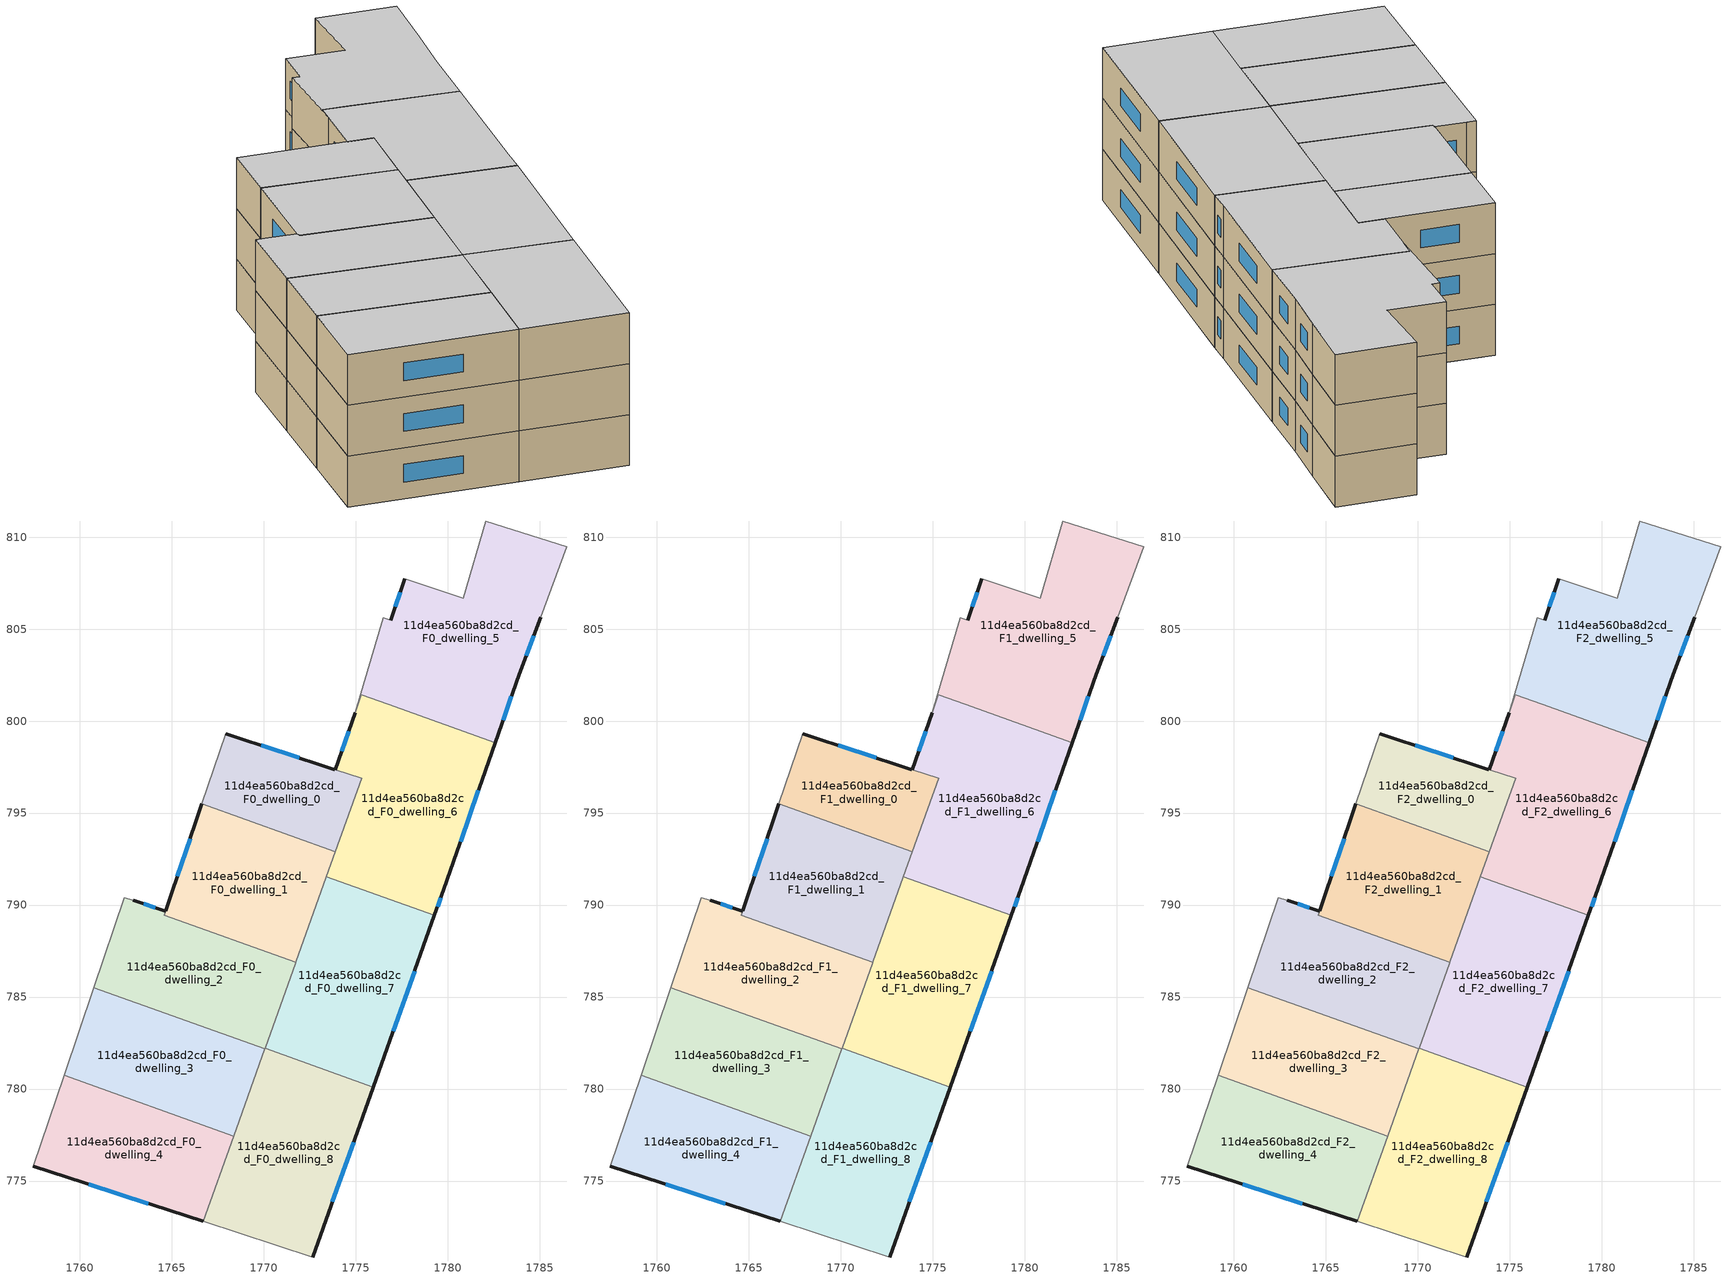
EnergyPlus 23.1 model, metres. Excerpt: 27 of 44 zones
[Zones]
11d4ea560ba8d2cd_F0_dwelling_0
 floor ground (EU_floor_Construction): 1775.32,796.88 1773.9,792.9 1766.64,795.5 1767.94,799.32 z0
 wall outside (EU_wall_Construction): 1773.88,797.36 1767.94,799.32 z0:3
 wall adiabatic (EU_wall_Construction): 1767.94,799.32 1766.64,795.5 z0:3
 wall to 11d4ea560ba8d2cd_F0_dwelling_1 (EU_wall_Construction): 1766.64,795.5 1773.9,792.9 z0:3
 wall to 11d4ea560ba8d2cd_F0_dwelling_6 (EU_wall_Construction): 1773.9,792.9 1775.32,796.88 1773.88,797.36 z0:3
 window (EU_Window_Construction): 1771.94,798 1769.87,798.68 z0.98:2.02
11d4ea560ba8d2cd_F0_dwelling_1
 floor ground (EU_floor_Construction): 1773.9,792.9 1771.75,786.88 1764.59,789.44 1764.67,789.68 1766.64,795.5 z0
 wall outside (EU_wall_Construction): 1766.64,795.5 1764.67,789.68 z0:3
 wall to 11d4ea560ba8d2cd_F0_dwelling_2 (EU_wall_Construction): 1764.67,789.68 1764.59,789.44 1771.75,786.88 z0:3
 wall to 11d4ea560ba8d2cd_F0_dwelling_7 (EU_wall_Construction): 1771.75,786.88 1773.41,791.54 z0:3
 wall to 11d4ea560ba8d2cd_F0_dwelling_6 (EU_wall_Construction): 1773.41,791.54 1773.9,792.9 z0:3
 window (EU_Window_Construction): 1766,793.61 1765.31,791.57 z0.98:2.02
11d4ea560ba8d2cd_F0_dwelling_2
 floor ground (EU_floor_Construction): 1771.75,786.88 1770.07,782.18 1760.77,785.51 1762.42,790.4 1762.92,790.25 1764.68,789.68 1764.59,789.44 z0
 wall outside (EU_wall_Construction): 1764.68,789.68 1762.92,790.25 z0:3
 wall to 11d4ea560ba8d2cd_F0_dwelling_3 (EU_wall_Construction): 1760.77,785.51 1770.07,782.18 z0:3
 wall adiabatic (EU_wall_Construction): 1762.92,790.25 1762.42,790.4 1760.77,785.51 z0:3
 wall to 11d4ea560ba8d2cd_F0_dwelling_8 (EU_wall_Construction): 1770.07,782.18 1770.08,782.21 z0:3
 wall to 11d4ea560ba8d2cd_F0_dwelling_7 (EU_wall_Construction): 1770.08,782.21 1771.75,786.88 z0:3
 window (EU_Window_Construction): 1764.1,789.86 1763.49,790.06 z0.98:2.02
11d4ea560ba8d2cd_F0_dwelling_3
 floor ground (EU_floor_Construction): 1770.07,782.18 1768.38,777.45 1759.15,780.74 1760.77,785.51 z0
 wall to 11d4ea560ba8d2cd_F0_dwelling_4 (EU_wall_Construction): 1759.15,780.74 1768.38,777.45 z0:3
 wall adiabatic (EU_wall_Construction): 1760.77,785.51 1759.15,780.74 z0:3
 wall to 11d4ea560ba8d2cd_F0_dwelling_8 (EU_wall_Construction): 1768.38,777.45 1770.07,782.18 z0:3
11d4ea560ba8d2cd_F0_dwelling_4
 floor ground (EU_floor_Construction): 1768.38,777.45 1766.72,772.8 1757.48,775.8 1759.15,780.74 z0
 wall outside (EU_wall_Construction): 1757.48,775.8 1766.72,772.8 z0:3
 wall adiabatic (EU_wall_Construction): 1759.15,780.74 1757.48,775.8 z0:3
 wall to 11d4ea560ba8d2cd_F0_dwelling_8 (EU_wall_Construction): 1766.72,772.8 1768.38,777.44 z0:3
 window (EU_Window_Construction): 1760.48,774.82 1763.71,773.78 z0.98:2.02
11d4ea560ba8d2cd_F0_dwelling_5
 floor ground (EU_floor_Construction): 1786.47,809.49 1785.06,805.64 1783.89,802.55 1782.59,798.83 1775.31,801.43 1774.97,800.46 1776.49,805.62 1776.92,805.48 1777.66,807.75 1780.86,806.69 1782.07,810.88 z0
 wall outside (EU_wall_Construction): 1777.66,807.75 1776.92,805.48 / 1782.59,798.83 1783.89,802.55 1785.06,805.64 z0:3
 wall adiabatic (EU_wall_Construction): 1776.92,805.48 1776.49,805.62 1774.97,800.47 1775.31,801.43 / 1785.06,805.64 1786.47,809.49 1782.07,810.88 1780.86,806.69 1777.66,807.75 z0:3
 wall to 11d4ea560ba8d2cd_F0_dwelling_6 (EU_wall_Construction): 1775.31,801.43 1776.76,800.91 / 1776.77,800.91 1782.59,798.83 z0:3
 window (EU_Window_Construction): 1777.42,807.01 1777.16,806.22 / 1784.27,803.55 1784.68,804.63 / 1783.01,800.04 1783.47,801.34 z0.98:2.02
11d4ea560ba8d2cd_F0_dwelling_6
 floor ground (EU_floor_Construction): 1782.59,798.83 1779.79,790.86 1779.29,789.44 1773.41,791.54 1775.32,796.88 1773.88,797.36 1774.97,800.47 1775.31,801.43 1776.77,800.91 z0
 wall outside (EU_wall_Construction): 1779.29,789.44 1779.79,790.86 1782.59,798.83 / 1774.97,800.46 1773.88,797.36 z0:3
 wall adiabatic (EU_wall_Construction): 1775.31,801.43 1774.97,800.47 z0:3
 wall to 11d4ea560ba8d2cd_F0_dwelling_7 (EU_wall_Construction): 1773.41,791.54 1779.29,789.44 z0:3
 window (EU_Window_Construction): 1780.7,793.45 1781.68,796.24 / 1779.45,789.9 1779.63,790.4 / 1774.62,799.45 1774.24,798.37 z0.98:2.02
11d4ea560ba8d2cd_F0_dwelling_7
 floor ground (EU_floor_Construction): 1779.29,789.44 1775.96,780.11 1770.08,782.21 1773.41,791.54 z0
 wall outside (EU_wall_Construction): 1775.96,780.11 1779.29,789.44 z0:3
 wall to 11d4ea560ba8d2cd_F0_dwelling_8 (EU_wall_Construction): 1770.08,782.21 1775.96,780.11 z0:3
 window (EU_Window_Construction): 1777.04,783.14 1778.2,786.41 z0.98:2.02
11d4ea560ba8d2cd_F0_dwelling_8
 floor ground (EU_floor_Construction): 1775.96,780.11 1772.67,770.87 1766.72,772.8 1770.08,782.21 z0
 wall outside (EU_wall_Construction): 1772.67,770.87 1775.96,780.11 z0:3
 wall adiabatic (EU_wall_Construction): 1766.72,772.8 1772.67,770.87 z0:3
 window (EU_Window_Construction): 1773.74,773.87 1774.89,777.1 z0.98:2.02
11d4ea560ba8d2cd_F1_dwelling_0
 floor to 11d4ea560ba8d2cd_F0_dwelling_0 (EU_floor_Construction): 1775.32,796.88 1773.9,792.9 1766.64,795.5 1767.94,799.32 z3
 wall outside (EU_wall_Construction): 1773.88,797.36 1767.94,799.32 z3:6
 wall adiabatic (EU_wall_Construction): 1767.94,799.32 1766.64,795.5 z3:6
 wall to 11d4ea560ba8d2cd_F1_dwelling_1 (EU_wall_Construction): 1766.64,795.5 1773.9,792.9 z3:6
 wall to 11d4ea560ba8d2cd_F1_dwelling_6 (EU_wall_Construction): 1773.9,792.9 1775.32,796.88 1773.88,797.36 z3:6
 window (EU_Window_Construction): 1771.94,798 1769.87,798.68 z3.98:5.02
11d4ea560ba8d2cd_F1_dwelling_1
 floor to 11d4ea560ba8d2cd_F0_dwelling_1 (EU_floor_Construction): 1773.9,792.9 1771.75,786.88 1764.59,789.44 1764.67,789.68 1766.64,795.5 z3
 wall outside (EU_wall_Construction): 1766.64,795.5 1764.67,789.68 z3:6
 wall to 11d4ea560ba8d2cd_F1_dwelling_2 (EU_wall_Construction): 1764.67,789.68 1764.59,789.44 1771.75,786.88 z3:6
 wall to 11d4ea560ba8d2cd_F1_dwelling_7 (EU_wall_Construction): 1771.75,786.88 1773.41,791.54 z3:6
 wall to 11d4ea560ba8d2cd_F1_dwelling_6 (EU_wall_Construction): 1773.41,791.54 1773.9,792.9 z3:6
 window (EU_Window_Construction): 1766,793.61 1765.31,791.57 z3.98:5.02
11d4ea560ba8d2cd_F1_dwelling_2
 floor to 11d4ea560ba8d2cd_F0_dwelling_2 (EU_floor_Construction): 1771.75,786.88 1770.07,782.18 1760.77,785.51 1762.42,790.4 1762.92,790.25 1764.68,789.68 1764.59,789.44 z3
 wall outside (EU_wall_Construction): 1764.68,789.68 1762.92,790.25 z3:6
 wall to 11d4ea560ba8d2cd_F1_dwelling_3 (EU_wall_Construction): 1760.77,785.51 1770.07,782.18 z3:6
 wall adiabatic (EU_wall_Construction): 1762.92,790.25 1762.42,790.4 1760.77,785.51 z3:6
 wall to 11d4ea560ba8d2cd_F1_dwelling_8 (EU_wall_Construction): 1770.07,782.18 1770.08,782.21 z3:6
 wall to 11d4ea560ba8d2cd_F1_dwelling_7 (EU_wall_Construction): 1770.08,782.21 1771.75,786.88 z3:6
 window (EU_Window_Construction): 1764.1,789.86 1763.49,790.06 z3.98:5.02
11d4ea560ba8d2cd_F1_dwelling_3
 floor to 11d4ea560ba8d2cd_F0_dwelling_3 (EU_floor_Construction): 1770.07,782.18 1768.38,777.45 1759.15,780.74 1760.77,785.51 z3
 wall to 11d4ea560ba8d2cd_F1_dwelling_4 (EU_wall_Construction): 1759.15,780.74 1768.38,777.45 z3:6
 wall adiabatic (EU_wall_Construction): 1760.77,785.51 1759.15,780.74 z3:6
 wall to 11d4ea560ba8d2cd_F1_dwelling_8 (EU_wall_Construction): 1768.38,777.45 1770.07,782.18 z3:6
11d4ea560ba8d2cd_F1_dwelling_4
 floor to 11d4ea560ba8d2cd_F0_dwelling_4 (EU_floor_Construction): 1768.38,777.45 1766.72,772.8 1757.48,775.8 1759.15,780.74 z3
 wall outside (EU_wall_Construction): 1757.48,775.8 1766.72,772.8 z3:6
 wall adiabatic (EU_wall_Construction): 1759.15,780.74 1757.48,775.8 z3:6
 wall to 11d4ea560ba8d2cd_F1_dwelling_8 (EU_wall_Construction): 1766.72,772.8 1768.38,777.44 z3:6
 window (EU_Window_Construction): 1760.48,774.82 1763.71,773.78 z3.98:5.02
11d4ea560ba8d2cd_F1_dwelling_5
 floor to 11d4ea560ba8d2cd_F0_dwelling_5 (EU_floor_Construction): 1786.47,809.49 1785.06,805.64 1783.89,802.55 1782.59,798.83 1775.31,801.43 1774.97,800.46 1776.49,805.62 1776.92,805.48 1777.66,807.75 1780.86,806.69 1782.07,810.88 z3
 wall outside (EU_wall_Construction): 1777.66,807.75 1776.92,805.48 / 1782.59,798.83 1783.89,802.55 1785.06,805.64 z3:6
 wall adiabatic (EU_wall_Construction): 1776.92,805.48 1776.49,805.62 1774.97,800.47 1775.31,801.43 / 1785.06,805.64 1786.47,809.49 1782.07,810.88 1780.86,806.69 1777.66,807.75 z3:6
 wall to 11d4ea560ba8d2cd_F1_dwelling_6 (EU_wall_Construction): 1775.31,801.43 1776.76,800.91 / 1776.77,800.91 1782.59,798.83 z3:6
 window (EU_Window_Construction): 1777.42,807.01 1777.16,806.22 / 1784.27,803.55 1784.68,804.63 / 1783.01,800.04 1783.47,801.34 z3.98:5.02
11d4ea560ba8d2cd_F1_dwelling_6
 floor to 11d4ea560ba8d2cd_F0_dwelling_6 (EU_floor_Construction): 1782.59,798.83 1779.79,790.86 1779.29,789.44 1773.41,791.54 1775.32,796.88 1773.88,797.36 1774.97,800.47 1775.31,801.43 1776.77,800.91 z3
 wall outside (EU_wall_Construction): 1779.29,789.44 1779.79,790.86 1782.59,798.83 / 1774.97,800.46 1773.88,797.36 z3:6
 wall adiabatic (EU_wall_Construction): 1775.31,801.43 1774.97,800.47 z3:6
 wall to 11d4ea560ba8d2cd_F1_dwelling_7 (EU_wall_Construction): 1773.41,791.54 1779.29,789.44 z3:6
 window (EU_Window_Construction): 1780.7,793.45 1781.68,796.24 / 1779.45,789.9 1779.63,790.4 / 1774.62,799.45 1774.24,798.37 z3.98:5.02
11d4ea560ba8d2cd_F1_dwelling_7
 floor to 11d4ea560ba8d2cd_F0_dwelling_7 (EU_floor_Construction): 1779.29,789.44 1775.96,780.11 1770.08,782.21 1773.41,791.54 z3
 wall outside (EU_wall_Construction): 1775.96,780.11 1779.29,789.44 z3:6
 wall to 11d4ea560ba8d2cd_F1_dwelling_8 (EU_wall_Construction): 1770.08,782.21 1775.96,780.11 z3:6
 window (EU_Window_Construction): 1777.04,783.14 1778.2,786.41 z3.98:5.02
11d4ea560ba8d2cd_F1_dwelling_8
 floor to 11d4ea560ba8d2cd_F0_dwelling_8 (EU_floor_Construction): 1775.96,780.11 1772.67,770.87 1766.72,772.8 1770.08,782.21 z3
 wall outside (EU_wall_Construction): 1772.67,770.87 1775.96,780.11 z3:6
 wall adiabatic (EU_wall_Construction): 1766.72,772.8 1772.67,770.87 z3:6
 window (EU_Window_Construction): 1773.74,773.87 1774.89,777.1 z3.98:5.02
11d4ea560ba8d2cd_F2_dwelling_0
 floor to 11d4ea560ba8d2cd_F1_dwelling_0 (EU_floor_Construction): 1775.32,796.88 1773.9,792.9 1766.64,795.5 1767.94,799.32 z6
 wall outside (EU_wall_Construction): 1773.88,797.36 1767.94,799.32 z6:9
 wall adiabatic (EU_wall_Construction): 1767.94,799.32 1766.64,795.5 z6:9
 wall to 11d4ea560ba8d2cd_F2_dwelling_1 (EU_wall_Construction): 1766.64,795.5 1773.9,792.9 z6:9
 wall to 11d4ea560ba8d2cd_F2_dwelling_6 (EU_wall_Construction): 1773.9,792.9 1775.32,796.88 1773.88,797.36 z6:9
 window (EU_Window_Construction): 1771.94,798 1769.87,798.68 z6.98:8.02
 ceiling to 11d4ea560ba8d2cd_F3_dwelling_0 (EU_floor_Construction): 1773.9,792.9 1775.32,796.88 1767.94,799.32 1766.64,795.5 z9
11d4ea560ba8d2cd_F2_dwelling_1
 floor to 11d4ea560ba8d2cd_F1_dwelling_1 (EU_floor_Construction): 1773.9,792.9 1771.75,786.88 1764.59,789.44 1764.67,789.68 1766.64,795.5 z6
 wall outside (EU_wall_Construction): 1766.64,795.5 1764.67,789.68 z6:9
 wall to 11d4ea560ba8d2cd_F2_dwelling_2 (EU_wall_Construction): 1764.67,789.68 1764.59,789.44 1771.75,786.88 z6:9
 wall to 11d4ea560ba8d2cd_F2_dwelling_7 (EU_wall_Construction): 1771.75,786.88 1773.41,791.54 z6:9
 wall to 11d4ea560ba8d2cd_F2_dwelling_6 (EU_wall_Construction): 1773.41,791.54 1773.9,792.9 z6:9
 window (EU_Window_Construction): 1766,793.61 1765.31,791.57 z6.98:8.02
 ceiling to 11d4ea560ba8d2cd_F3_dwelling_1 (EU_floor_Construction): 1771.75,786.88 1773.9,792.9 1766.64,795.5 1764.67,789.68 1764.59,789.44 z9
11d4ea560ba8d2cd_F2_dwelling_2
 floor to 11d4ea560ba8d2cd_F1_dwelling_2 (EU_floor_Construction): 1771.75,786.88 1770.07,782.18 1760.77,785.51 1762.42,790.4 1762.92,790.25 1764.68,789.68 1764.59,789.44 z6
 wall outside (EU_wall_Construction): 1764.68,789.68 1762.92,790.25 z6:9
 wall to 11d4ea560ba8d2cd_F2_dwelling_3 (EU_wall_Construction): 1760.77,785.51 1770.07,782.18 z6:9
 wall adiabatic (EU_wall_Construction): 1762.92,790.25 1762.42,790.4 1760.77,785.51 z6:9
 wall to 11d4ea560ba8d2cd_F2_dwelling_8 (EU_wall_Construction): 1770.07,782.18 1770.08,782.21 z6:9
 wall to 11d4ea560ba8d2cd_F2_dwelling_7 (EU_wall_Construction): 1770.08,782.21 1771.75,786.88 z6:9
 window (EU_Window_Construction): 1764.1,789.86 1763.49,790.06 z6.98:8.02
 ceiling to 11d4ea560ba8d2cd_F3_dwelling_2 (EU_floor_Construction): 1770.07,782.18 1771.75,786.88 1764.59,789.44 1764.68,789.68 1762.92,790.25 1762.42,790.4 1760.77,785.51 z9
11d4ea560ba8d2cd_F2_dwelling_3
 floor to 11d4ea560ba8d2cd_F1_dwelling_3 (EU_floor_Construction): 1770.07,782.18 1768.38,777.45 1759.15,780.74 1760.77,785.51 z6
 wall to 11d4ea560ba8d2cd_F2_dwelling_4 (EU_wall_Construction): 1759.15,780.74 1768.38,777.45 z6:9
 wall adiabatic (EU_wall_Construction): 1760.77,785.51 1759.15,780.74 z6:9
 wall to 11d4ea560ba8d2cd_F2_dwelling_8 (EU_wall_Construction): 1768.38,777.45 1770.07,782.18 z6:9
 ceiling to 11d4ea560ba8d2cd_F3_dwelling_3 (EU_floor_Construction): 1768.38,777.45 1770.07,782.18 1760.77,785.51 1759.15,780.74 z9
11d4ea560ba8d2cd_F2_dwelling_4
 floor to 11d4ea560ba8d2cd_F1_dwelling_4 (EU_floor_Construction): 1768.38,777.45 1766.72,772.8 1757.48,775.8 1759.15,780.74 z6
 wall outside (EU_wall_Construction): 1757.48,775.8 1766.72,772.8 z6:9
 wall adiabatic (EU_wall_Construction): 1759.15,780.74 1757.48,775.8 z6:9
 wall to 11d4ea560ba8d2cd_F2_dwelling_8 (EU_wall_Construction): 1766.72,772.8 1768.38,777.44 z6:9
 window (EU_Window_Construction): 1760.48,774.82 1763.71,773.78 z6.98:8.02
 ceiling to 11d4ea560ba8d2cd_F3_dwelling_4 (EU_floor_Construction): 1766.72,772.8 1768.38,777.45 1759.15,780.74 1757.48,775.8 z9
11d4ea560ba8d2cd_F2_dwelling_5
 floor to 11d4ea560ba8d2cd_F1_dwelling_5 (EU_floor_Construction): 1786.47,809.49 1785.06,805.64 1783.89,802.55 1782.59,798.83 1775.31,801.43 1774.97,800.46 1776.49,805.62 1776.92,805.48 1777.66,807.75 1780.86,806.69 1782.07,810.88 z6
 wall outside (EU_wall_Construction): 1777.66,807.75 1776.92,805.48 / 1782.59,798.83 1783.89,802.55 1785.06,805.64 z6:9
 wall adiabatic (EU_wall_Construction): 1776.92,805.48 1776.49,805.62 1774.97,800.47 1775.31,801.43 / 1785.06,805.64 1786.47,809.49 1782.07,810.88 1780.86,806.69 1777.66,807.75 z6:9
 wall to 11d4ea560ba8d2cd_F2_dwelling_6 (EU_wall_Construction): 1775.31,801.43 1776.76,800.91 / 1776.77,800.91 1782.59,798.83 z6:9
 window (EU_Window_Construction): 1777.42,807.01 1777.16,806.22 / 1784.27,803.55 1784.68,804.63 / 1783.01,800.04 1783.47,801.34 z6.98:8.02
 ceiling to 11d4ea560ba8d2cd_F3_dwelling_5 (EU_floor_Construction): 1782.59,798.83 1783.89,802.55 1785.06,805.64 1786.47,809.49 1782.07,810.88 1780.86,806.69 1777.66,807.75 1776.92,805.48 1776.49,805.62 1774.97,800.46 1775.31,801.43 z9
11d4ea560ba8d2cd_F2_dwelling_6
 floor to 11d4ea560ba8d2cd_F1_dwelling_6 (EU_floor_Construction): 1782.59,798.83 1779.79,790.86 1779.29,789.44 1773.41,791.54 1775.32,796.88 1773.88,797.36 1774.97,800.47 1775.31,801.43 1776.77,800.91 z6
 wall outside (EU_wall_Construction): 1779.29,789.44 1779.79,790.86 1782.59,798.83 / 1774.97,800.46 1773.88,797.36 z6:9
 wall adiabatic (EU_wall_Construction): 1775.31,801.43 1774.97,800.47 z6:9
 wall to 11d4ea560ba8d2cd_F2_dwelling_7 (EU_wall_Construction): 1773.41,791.54 1779.29,789.44 z6:9
 window (EU_Window_Construction): 1780.7,793.45 1781.68,796.24 / 1779.45,789.9 1779.63,790.4 / 1774.62,799.45 1774.24,798.37 z6.98:8.02
 ceiling to 11d4ea560ba8d2cd_F3_dwelling_6 (EU_floor_Construction): 1779.79,790.86 1782.59,798.83 1776.77,800.91 1775.31,801.43 1774.97,800.47 1773.88,797.36 1775.32,796.88 1773.41,791.54 1779.29,789.44 z9
11d4ea560ba8d2cd_F2_dwelling_7
 floor to 11d4ea560ba8d2cd_F1_dwelling_7 (EU_floor_Construction): 1779.29,789.44 1775.96,780.11 1770.08,782.21 1773.41,791.54 z6
 wall outside (EU_wall_Construction): 1775.96,780.11 1779.29,789.44 z6:9
 wall to 11d4ea560ba8d2cd_F2_dwelling_8 (EU_wall_Construction): 1770.08,782.21 1775.96,780.11 z6:9
 window (EU_Window_Construction): 1777.04,783.14 1778.2,786.41 z6.98:8.02
 ceiling to 11d4ea560ba8d2cd_F3_dwelling_7 (EU_floor_Construction): 1775.96,780.11 1779.29,789.44 1773.41,791.54 1770.08,782.21 z9
11d4ea560ba8d2cd_F2_dwelling_8
 floor to 11d4ea560ba8d2cd_F1_dwelling_8 (EU_floor_Construction): 1775.96,780.11 1772.67,770.87 1766.72,772.8 1770.08,782.21 z6
 wall outside (EU_wall_Construction): 1772.67,770.87 1775.96,780.11 z6:9
 wall adiabatic (EU_wall_Construction): 1766.72,772.8 1772.67,770.87 z6:9
 window (EU_Window_Construction): 1773.74,773.87 1774.89,777.1 z6.98:8.02
 ceiling to 11d4ea560ba8d2cd_F3_dwelling_8 (EU_floor_Construction): 1772.67,770.87 1775.96,780.11 1770.08,782.21 1766.72,772.8 z9
[Building]
EU S2 Campaign: North Axis=0; Terrain=City; Solar Distribution=FullExterior
[Site:Location]
Bologna: Latitude=44.5; Longitude=11.25; Time Zone=1; Elevation=37
[SizingPeriod:WeatherFileDays]
AnnualSizingPeriod: Begin Month=1; Begin Day of Month=1; End Month=12; End Day of Month=31; Day of Week for Start Day=Monday; Use Weather File Daylight Saving Period=No; Use Weather File Rain and Snow Indicators=No
[MATERIAL]
EU_InternalMass_Material: Roughness=MediumRough; Thickness=0.1; Conductivity=1; Density=1800; Specific Heat=900; Thermal Absorptance=0.9; Solar Absorptance=0.7; Visible Absorptance=0.7
[MATERIAL:NOMASS] Roughness=MediumRough; Thermal Absorptance=0.9; Solar Absorptance=0.7; Visible Absorptance=0.7
Name | Thermal Resistance
EU_wall_NoMass | 0.905828
EU_floor_NoMass | 0.67114
[WINDOWMATERIAL:SIMPLEGLAZINGSYSTEM]
EU_Window_SimpleGlazing: UFactor=4.52486; Solar Heat Gain Coefficient=0.85; Visible Transmittance=0.85
[CONSTRUCTION]
EU_wall_Construction: EU_wall_NoMass
EU_floor_Construction: EU_floor_NoMass
EU_Window_Construction: EU_Window_SimpleGlazing
EU_InternalMass_Construction: EU_InternalMass_Material
[ZONE] Type=1; Multiplier=1; Ceiling Height=autocalculate; Floor Area=autocalculate; Part of Total Floor Area=Yes
Name | Volume
11d4ea560ba8d2cd_F0_dwelling_0; 11d4ea560ba8d2cd_F1_dwelling_0; 11d4ea560ba8d2cd_F2_dwelling_0 | 95.9209
11d4ea560ba8d2cd_F0_dwelling_1; 11d4ea560ba8d2cd_F1_dwelling_1; 11d4ea560ba8d2cd_F2_dwelling_1 | 146.771
11d4ea560ba8d2cd_F0_dwelling_2 | 150.14
11d4ea560ba8d2cd_F1_dwelling_2; 11d4ea560ba8d2cd_F2_dwelling_2 | 150.078
11d4ea560ba8d2cd_F0_dwelling_3; 11d4ea560ba8d2cd_F1_dwelling_3; 11d4ea560ba8d2cd_F2_dwelling_3 | 148.472
11d4ea560ba8d2cd_F0_dwelling_4; 11d4ea560ba8d2cd_F1_dwelling_4; 11d4ea560ba8d2cd_F2_dwelling_4 | 148.462
11d4ea560ba8d2cd_F0_dwelling_5; 11d4ea560ba8d2cd_F1_dwelling_5; 11d4ea560ba8d2cd_F2_dwelling_5 | 218.386
11d4ea560ba8d2cd_F0_dwelling_6; 11d4ea560ba8d2cd_F1_dwelling_6; 11d4ea560ba8d2cd_F2_dwelling_6 | 205.282
11d4ea560ba8d2cd_F0_dwelling_7; 11d4ea560ba8d2cd_F1_dwelling_7; 11d4ea560ba8d2cd_F2_dwelling_7 | 185.591
11d4ea560ba8d2cd_F0_dwelling_8; 11d4ea560ba8d2cd_F1_dwelling_8; 11d4ea560ba8d2cd_F2_dwelling_8 | 185.58
[INTERNALMASS] Construction=EU_InternalMass_Construction
Name | Zone or ZoneList | Surface Area
11d4ea560ba8d2cd_F0_dwelling_0_EU_InternalMass | 11d4ea560ba8d2cd_F0_dwelling_0 | 31.9836
11d4ea560ba8d2cd_F0_dwelling_1_EU_InternalMass | 11d4ea560ba8d2cd_F0_dwelling_1 | 48.9233
11d4ea560ba8d2cd_F0_dwelling_2_EU_InternalMass | 11d4ea560ba8d2cd_F0_dwelling_2 | 50.047
11d4ea560ba8d2cd_F0_dwelling_3_EU_InternalMass | 11d4ea560ba8d2cd_F0_dwelling_3 | 49.4909
11d4ea560ba8d2cd_F0_dwelling_4_EU_InternalMass | 11d4ea560ba8d2cd_F0_dwelling_4 | 49.4871
11d4ea560ba8d2cd_F0_dwelling_5_EU_InternalMass | 11d4ea560ba8d2cd_F0_dwelling_5 | 72.7865
11d4ea560ba8d2cd_F0_dwelling_6_EU_InternalMass | 11d4ea560ba8d2cd_F0_dwelling_6 | 68.4337
11d4ea560ba8d2cd_F0_dwelling_7_EU_InternalMass | 11d4ea560ba8d2cd_F0_dwelling_7 | 61.864
11d4ea560ba8d2cd_F0_dwelling_8_EU_InternalMass | 11d4ea560ba8d2cd_F0_dwelling_8 | 61.8599
11d4ea560ba8d2cd_F1_dwelling_0_EU_InternalMass | 11d4ea560ba8d2cd_F1_dwelling_0 | 31.9836
11d4ea560ba8d2cd_F1_dwelling_1_EU_InternalMass | 11d4ea560ba8d2cd_F1_dwelling_1 | 48.9233
11d4ea560ba8d2cd_F1_dwelling_2_EU_InternalMass | 11d4ea560ba8d2cd_F1_dwelling_2 | 50.047
11d4ea560ba8d2cd_F1_dwelling_3_EU_InternalMass | 11d4ea560ba8d2cd_F1_dwelling_3 | 49.4909
11d4ea560ba8d2cd_F1_dwelling_4_EU_InternalMass | 11d4ea560ba8d2cd_F1_dwelling_4 | 49.4871
11d4ea560ba8d2cd_F1_dwelling_5_EU_InternalMass | 11d4ea560ba8d2cd_F1_dwelling_5 | 72.7865
11d4ea560ba8d2cd_F1_dwelling_6_EU_InternalMass | 11d4ea560ba8d2cd_F1_dwelling_6 | 68.4337
11d4ea560ba8d2cd_F1_dwelling_7_EU_InternalMass | 11d4ea560ba8d2cd_F1_dwelling_7 | 61.864
11d4ea560ba8d2cd_F1_dwelling_8_EU_InternalMass | 11d4ea560ba8d2cd_F1_dwelling_8 | 61.8599
11d4ea560ba8d2cd_F2_dwelling_0_EU_InternalMass | 11d4ea560ba8d2cd_F2_dwelling_0 | 31.9836
11d4ea560ba8d2cd_F2_dwelling_1_EU_InternalMass | 11d4ea560ba8d2cd_F2_dwelling_1 | 48.9233
11d4ea560ba8d2cd_F2_dwelling_2_EU_InternalMass | 11d4ea560ba8d2cd_F2_dwelling_2 | 50.047
11d4ea560ba8d2cd_F2_dwelling_3_EU_InternalMass | 11d4ea560ba8d2cd_F2_dwelling_3 | 49.4909
11d4ea560ba8d2cd_F2_dwelling_4_EU_InternalMass | 11d4ea560ba8d2cd_F2_dwelling_4 | 49.4871
11d4ea560ba8d2cd_F2_dwelling_5_EU_InternalMass | 11d4ea560ba8d2cd_F2_dwelling_5 | 72.7865
11d4ea560ba8d2cd_F2_dwelling_6_EU_InternalMass | 11d4ea560ba8d2cd_F2_dwelling_6 | 68.4337
11d4ea560ba8d2cd_F2_dwelling_7_EU_InternalMass | 11d4ea560ba8d2cd_F2_dwelling_7 | 61.864
11d4ea560ba8d2cd_F2_dwelling_8_EU_InternalMass | 11d4ea560ba8d2cd_F2_dwelling_8 | 61.8599
[OTHEREQUIPMENT] Fuel Type=Electricity; Design Level Calculation Method=Watts/Area; Power per Zone Floor Area=1; Fraction Latent=0; Fraction Radiant=0; Fraction Lost=0; Carbon Dioxide Generation Rate=0; EndUse Subcategory=EU_Step8_InternalGains
Name | Zone or ZoneList or Space or SpaceList | Schedule
EU_Step8_InternalGain_11d4ea560ba8d2cd_F0_dwelling_0_f000 | 11d4ea560ba8d2cd_F0_dwelling_0 | EU_Step8_GainSchedule_11d4ea560ba8d2cd_F0_dwelling_0_f000
EU_Step8_InternalGain_11d4ea560ba8d2cd_F0_dwelling_1_f000 | 11d4ea560ba8d2cd_F0_dwelling_1 | EU_Step8_GainSchedule_11d4ea560ba8d2cd_F0_dwelling_1_f000
EU_Step8_InternalGain_11d4ea560ba8d2cd_F0_dwelling_2_f000 | 11d4ea560ba8d2cd_F0_dwelling_2 | EU_Step8_GainSchedule_11d4ea560ba8d2cd_F0_dwelling_2_f000
EU_Step8_InternalGain_11d4ea560ba8d2cd_F0_dwelling_3_f000 | 11d4ea560ba8d2cd_F0_dwelling_3 | EU_Step8_GainSchedule_11d4ea560ba8d2cd_F0_dwelling_3_f000
EU_Step8_InternalGain_11d4ea560ba8d2cd_F0_dwelling_4_f000 | 11d4ea560ba8d2cd_F0_dwelling_4 | EU_Step8_GainSchedule_11d4ea560ba8d2cd_F0_dwelling_4_f000
EU_Step8_InternalGain_11d4ea560ba8d2cd_F0_dwelling_5_f000 | 11d4ea560ba8d2cd_F0_dwelling_5 | EU_Step8_GainSchedule_11d4ea560ba8d2cd_F0_dwelling_5_f000
EU_Step8_InternalGain_11d4ea560ba8d2cd_F0_dwelling_6_f000 | 11d4ea560ba8d2cd_F0_dwelling_6 | EU_Step8_GainSchedule_11d4ea560ba8d2cd_F0_dwelling_6_f000
EU_Step8_InternalGain_11d4ea560ba8d2cd_F0_dwelling_7_f000 | 11d4ea560ba8d2cd_F0_dwelling_7 | EU_Step8_GainSchedule_11d4ea560ba8d2cd_F0_dwelling_7_f000
EU_Step8_InternalGain_11d4ea560ba8d2cd_F0_dwelling_8_f000 | 11d4ea560ba8d2cd_F0_dwelling_8 | EU_Step8_GainSchedule_11d4ea560ba8d2cd_F0_dwelling_8_f000
EU_Step8_InternalGain_11d4ea560ba8d2cd_F1_dwelling_0_f000 | 11d4ea560ba8d2cd_F1_dwelling_0 | EU_Step8_GainSchedule_11d4ea560ba8d2cd_F1_dwelling_0_f000
EU_Step8_InternalGain_11d4ea560ba8d2cd_F1_dwelling_1_f000 | 11d4ea560ba8d2cd_F1_dwelling_1 | EU_Step8_GainSchedule_11d4ea560ba8d2cd_F1_dwelling_1_f000
EU_Step8_InternalGain_11d4ea560ba8d2cd_F1_dwelling_2_f000 | 11d4ea560ba8d2cd_F1_dwelling_2 | EU_Step8_GainSchedule_11d4ea560ba8d2cd_F1_dwelling_2_f000
EU_Step8_InternalGain_11d4ea560ba8d2cd_F1_dwelling_3_f000 | 11d4ea560ba8d2cd_F1_dwelling_3 | EU_Step8_GainSchedule_11d4ea560ba8d2cd_F1_dwelling_3_f000
EU_Step8_InternalGain_11d4ea560ba8d2cd_F1_dwelling_4_f000 | 11d4ea560ba8d2cd_F1_dwelling_4 | EU_Step8_GainSchedule_11d4ea560ba8d2cd_F1_dwelling_4_f000
EU_Step8_InternalGain_11d4ea560ba8d2cd_F1_dwelling_5_f000 | 11d4ea560ba8d2cd_F1_dwelling_5 | EU_Step8_GainSchedule_11d4ea560ba8d2cd_F1_dwelling_5_f000
EU_Step8_InternalGain_11d4ea560ba8d2cd_F1_dwelling_6_f000 | 11d4ea560ba8d2cd_F1_dwelling_6 | EU_Step8_GainSchedule_11d4ea560ba8d2cd_F1_dwelling_6_f000
EU_Step8_InternalGain_11d4ea560ba8d2cd_F1_dwelling_7_f000 | 11d4ea560ba8d2cd_F1_dwelling_7 | EU_Step8_GainSchedule_11d4ea560ba8d2cd_F1_dwelling_7_f000
EU_Step8_InternalGain_11d4ea560ba8d2cd_F1_dwelling_8_f000 | 11d4ea560ba8d2cd_F1_dwelling_8 | EU_Step8_GainSchedule_11d4ea560ba8d2cd_F1_dwelling_8_f000
EU_Step8_InternalGain_11d4ea560ba8d2cd_F2_dwelling_0_f000 | 11d4ea560ba8d2cd_F2_dwelling_0 | EU_Step8_GainSchedule_11d4ea560ba8d2cd_F2_dwelling_0_f000
EU_Step8_InternalGain_11d4ea560ba8d2cd_F2_dwelling_1_f000 | 11d4ea560ba8d2cd_F2_dwelling_1 | EU_Step8_GainSchedule_11d4ea560ba8d2cd_F2_dwelling_1_f000
EU_Step8_InternalGain_11d4ea560ba8d2cd_F2_dwelling_2_f000 | 11d4ea560ba8d2cd_F2_dwelling_2 | EU_Step8_GainSchedule_11d4ea560ba8d2cd_F2_dwelling_2_f000
EU_Step8_InternalGain_11d4ea560ba8d2cd_F2_dwelling_3_f000 | 11d4ea560ba8d2cd_F2_dwelling_3 | EU_Step8_GainSchedule_11d4ea560ba8d2cd_F2_dwelling_3_f000
EU_Step8_InternalGain_11d4ea560ba8d2cd_F2_dwelling_4_f000 | 11d4ea560ba8d2cd_F2_dwelling_4 | EU_Step8_GainSchedule_11d4ea560ba8d2cd_F2_dwelling_4_f000
EU_Step8_InternalGain_11d4ea560ba8d2cd_F2_dwelling_5_f000 | 11d4ea560ba8d2cd_F2_dwelling_5 | EU_Step8_GainSchedule_11d4ea560ba8d2cd_F2_dwelling_5_f000
EU_Step8_InternalGain_11d4ea560ba8d2cd_F2_dwelling_6_f000 | 11d4ea560ba8d2cd_F2_dwelling_6 | EU_Step8_GainSchedule_11d4ea560ba8d2cd_F2_dwelling_6_f000
EU_Step8_InternalGain_11d4ea560ba8d2cd_F2_dwelling_7_f000 | 11d4ea560ba8d2cd_F2_dwelling_7 | EU_Step8_GainSchedule_11d4ea560ba8d2cd_F2_dwelling_7_f000
EU_Step8_InternalGain_11d4ea560ba8d2cd_F2_dwelling_8_f000 | 11d4ea560ba8d2cd_F2_dwelling_8 | EU_Step8_GainSchedule_11d4ea560ba8d2cd_F2_dwelling_8_f000
[ZONEVENTILATION:DESIGNFLOWRATE] Schedule=EU_AlwaysOn; Design Flow Rate Calculation Method=AirChanges/Hour; Air Changes per Hour=0.73129; Ventilation Type=Natural; Fan Pressure Rise=0; Fan Total Efficiency=1; Constant Term Coefficient=1; Temperature Term Coefficient=0; Velocity Term Coefficient=0; Velocity Squared Term Coefficient=0; Minimum Indoor Temperature=-100; Maximum Indoor Temperature=100; Delta Temperature=-100; Minimum Outdoor Temperature=-100; Maximum Outdoor Temperature=100; Maximum Wind Speed=40
Name | Zone or ZoneList or Space or SpaceList
EU_ConstantAir_11d4ea560ba8d2cd_F0_dwelling_0 | 11d4ea560ba8d2cd_F0_dwelling_0
EU_ConstantAir_11d4ea560ba8d2cd_F0_dwelling_1 | 11d4ea560ba8d2cd_F0_dwelling_1
EU_ConstantAir_11d4ea560ba8d2cd_F0_dwelling_2 | 11d4ea560ba8d2cd_F0_dwelling_2
EU_ConstantAir_11d4ea560ba8d2cd_F0_dwelling_3 | 11d4ea560ba8d2cd_F0_dwelling_3
EU_ConstantAir_11d4ea560ba8d2cd_F0_dwelling_4 | 11d4ea560ba8d2cd_F0_dwelling_4
EU_ConstantAir_11d4ea560ba8d2cd_F0_dwelling_5 | 11d4ea560ba8d2cd_F0_dwelling_5
EU_ConstantAir_11d4ea560ba8d2cd_F0_dwelling_6 | 11d4ea560ba8d2cd_F0_dwelling_6
EU_ConstantAir_11d4ea560ba8d2cd_F0_dwelling_7 | 11d4ea560ba8d2cd_F0_dwelling_7
EU_ConstantAir_11d4ea560ba8d2cd_F0_dwelling_8 | 11d4ea560ba8d2cd_F0_dwelling_8
EU_ConstantAir_11d4ea560ba8d2cd_F1_dwelling_0 | 11d4ea560ba8d2cd_F1_dwelling_0
EU_ConstantAir_11d4ea560ba8d2cd_F1_dwelling_1 | 11d4ea560ba8d2cd_F1_dwelling_1
EU_ConstantAir_11d4ea560ba8d2cd_F1_dwelling_2 | 11d4ea560ba8d2cd_F1_dwelling_2
EU_ConstantAir_11d4ea560ba8d2cd_F1_dwelling_3 | 11d4ea560ba8d2cd_F1_dwelling_3
EU_ConstantAir_11d4ea560ba8d2cd_F1_dwelling_4 | 11d4ea560ba8d2cd_F1_dwelling_4
EU_ConstantAir_11d4ea560ba8d2cd_F1_dwelling_5 | 11d4ea560ba8d2cd_F1_dwelling_5
EU_ConstantAir_11d4ea560ba8d2cd_F1_dwelling_6 | 11d4ea560ba8d2cd_F1_dwelling_6
EU_ConstantAir_11d4ea560ba8d2cd_F1_dwelling_7 | 11d4ea560ba8d2cd_F1_dwelling_7
EU_ConstantAir_11d4ea560ba8d2cd_F1_dwelling_8 | 11d4ea560ba8d2cd_F1_dwelling_8
EU_ConstantAir_11d4ea560ba8d2cd_F2_dwelling_0 | 11d4ea560ba8d2cd_F2_dwelling_0
EU_ConstantAir_11d4ea560ba8d2cd_F2_dwelling_1 | 11d4ea560ba8d2cd_F2_dwelling_1
EU_ConstantAir_11d4ea560ba8d2cd_F2_dwelling_2 | 11d4ea560ba8d2cd_F2_dwelling_2
EU_ConstantAir_11d4ea560ba8d2cd_F2_dwelling_3 | 11d4ea560ba8d2cd_F2_dwelling_3
EU_ConstantAir_11d4ea560ba8d2cd_F2_dwelling_4 | 11d4ea560ba8d2cd_F2_dwelling_4
EU_ConstantAir_11d4ea560ba8d2cd_F2_dwelling_5 | 11d4ea560ba8d2cd_F2_dwelling_5
EU_ConstantAir_11d4ea560ba8d2cd_F2_dwelling_6 | 11d4ea560ba8d2cd_F2_dwelling_6
EU_ConstantAir_11d4ea560ba8d2cd_F2_dwelling_7 | 11d4ea560ba8d2cd_F2_dwelling_7
EU_ConstantAir_11d4ea560ba8d2cd_F2_dwelling_8 | 11d4ea560ba8d2cd_F2_dwelling_8
[HVACTEMPLATE:THERMOSTAT] Constant Heating Setpoint=20; Constant Cooling Setpoint=50
EU_HeatOnly_11d4ea560ba8d2cd_F0_dwelling_0; EU_HeatOnly_11d4ea560ba8d2cd_F0_dwelling_1; EU_HeatOnly_11d4ea560ba8d2cd_F0_dwelling_2; EU_HeatOnly_11d4ea560ba8d2cd_F0_dwelling_3; EU_HeatOnly_11d4ea560ba8d2cd_F0_dwelling_4; EU_HeatOnly_11d4ea560ba8d2cd_F0_dwelling_5; EU_HeatOnly_11d4ea560ba8d2cd_F0_dwelling_6; EU_HeatOnly_11d4ea560ba8d2cd_F0_dwelling_7; EU_HeatOnly_11d4ea560ba8d2cd_F0_dwelling_8; EU_HeatOnly_11d4ea560ba8d2cd_F1_dwelling_0; EU_HeatOnly_11d4ea560ba8d2cd_F1_dwelling_1; EU_HeatOnly_11d4ea560ba8d2cd_F1_dwelling_2; EU_HeatOnly_11d4ea560ba8d2cd_F1_dwelling_3; EU_HeatOnly_11d4ea560ba8d2cd_F1_dwelling_4; EU_HeatOnly_11d4ea560ba8d2cd_F1_dwelling_5; EU_HeatOnly_11d4ea560ba8d2cd_F1_dwelling_6; EU_HeatOnly_11d4ea560ba8d2cd_F1_dwelling_7; EU_HeatOnly_11d4ea560ba8d2cd_F1_dwelling_8; EU_HeatOnly_11d4ea560ba8d2cd_F2_dwelling_0; EU_HeatOnly_11d4ea560ba8d2cd_F2_dwelling_1; EU_HeatOnly_11d4ea560ba8d2cd_F2_dwelling_2; EU_HeatOnly_11d4ea560ba8d2cd_F2_dwelling_3; EU_HeatOnly_11d4ea560ba8d2cd_F2_dwelling_4; EU_HeatOnly_11d4ea560ba8d2cd_F2_dwelling_5; EU_HeatOnly_11d4ea560ba8d2cd_F2_dwelling_6; EU_HeatOnly_11d4ea560ba8d2cd_F2_dwelling_7; EU_HeatOnly_11d4ea560ba8d2cd_F2_dwelling_8; EU_HeatOnly_11d4ea560ba8d2cd_F3_dwelling_0; EU_HeatOnly_11d4ea560ba8d2cd_F3_dwelling_1; EU_HeatOnly_11d4ea560ba8d2cd_F3_dwelling_2; EU_HeatOnly_11d4ea560ba8d2cd_F3_dwelling_3; EU_HeatOnly_11d4ea560ba8d2cd_F3_dwelling_4; EU_HeatOnly_11d4ea560ba8d2cd_F3_dwelling_5; EU_HeatOnly_11d4ea560ba8d2cd_F3_dwelling_6; EU_HeatOnly_11d4ea560ba8d2cd_F3_dwelling_7; EU_HeatOnly_11d4ea560ba8d2cd_F3_dwelling_8; EU_HeatOnly_11d4ea560ba8d2cd_F4_dwelling_0; EU_HeatOnly_11d4ea560ba8d2cd_F4_dwelling_1; EU_HeatOnly_11d4ea560ba8d2cd_F4_dwelling_2; EU_HeatOnly_11d4ea560ba8d2cd_F4_dwelling_3; EU_HeatOnly_11d4ea560ba8d2cd_F4_dwelling_4; EU_HeatOnly_11d4ea560ba8d2cd_F4_dwelling_5; EU_HeatOnly_11d4ea560ba8d2cd_F4_dwelling_6; EU_HeatOnly_11d4ea560ba8d2cd_F4_dwelling_7
[HVACTEMPLATE:ZONE:IDEALLOADSAIRSYSTEM] System Availability Schedule=EU_AlwaysOn; Maximum Heating Supply Air Temperature=50; Minimum Cooling Supply Air Temperature=13; Maximum Heating Supply Air Humidity Ratio=0.0156; Minimum Cooling Supply Air Humidity Ratio=0.0077; Heating Limit=NoLimit; Cooling Limit=NoLimit; Heating Availability Schedule=EU_AlwaysOn; Cooling Availability Schedule=EU_CoolingOff; Dehumidification Control Type=ConstantSensibleHeatRatio; Cooling Sensible Heat Ratio=0.7; Dehumidification Setpoint=60; Humidification Control Type=None; Humidification Setpoint=30; Outdoor Air Method=None; Outdoor Air Flow Rate per Person=0.00944; Outdoor Air Flow Rate per Zone Floor Area=0; Outdoor Air Flow Rate per Zone=0; Demand Controlled Ventilation Type=None; Outdoor Air Economizer Type=NoEconomizer; Heat Recovery Type=None; Sensible Heat Recovery Effectiveness=0.7; Latent Heat Recovery Effectiveness=0.65
Name | Template Thermostat
11d4ea560ba8d2cd_F0_dwelling_0 | EU_HeatOnly_11d4ea560ba8d2cd_F0_dwelling_0
11d4ea560ba8d2cd_F0_dwelling_1 | EU_HeatOnly_11d4ea560ba8d2cd_F0_dwelling_1
11d4ea560ba8d2cd_F0_dwelling_2 | EU_HeatOnly_11d4ea560ba8d2cd_F0_dwelling_2
11d4ea560ba8d2cd_F0_dwelling_3 | EU_HeatOnly_11d4ea560ba8d2cd_F0_dwelling_3
11d4ea560ba8d2cd_F0_dwelling_4 | EU_HeatOnly_11d4ea560ba8d2cd_F0_dwelling_4
11d4ea560ba8d2cd_F0_dwelling_5 | EU_HeatOnly_11d4ea560ba8d2cd_F0_dwelling_5
11d4ea560ba8d2cd_F0_dwelling_6 | EU_HeatOnly_11d4ea560ba8d2cd_F0_dwelling_6
11d4ea560ba8d2cd_F0_dwelling_7 | EU_HeatOnly_11d4ea560ba8d2cd_F0_dwelling_7
11d4ea560ba8d2cd_F0_dwelling_8 | EU_HeatOnly_11d4ea560ba8d2cd_F0_dwelling_8
11d4ea560ba8d2cd_F1_dwelling_0 | EU_HeatOnly_11d4ea560ba8d2cd_F1_dwelling_0
11d4ea560ba8d2cd_F1_dwelling_1 | EU_HeatOnly_11d4ea560ba8d2cd_F1_dwelling_1
11d4ea560ba8d2cd_F1_dwelling_2 | EU_HeatOnly_11d4ea560ba8d2cd_F1_dwelling_2
11d4ea560ba8d2cd_F1_dwelling_3 | EU_HeatOnly_11d4ea560ba8d2cd_F1_dwelling_3
11d4ea560ba8d2cd_F1_dwelling_4 | EU_HeatOnly_11d4ea560ba8d2cd_F1_dwelling_4
11d4ea560ba8d2cd_F1_dwelling_5 | EU_HeatOnly_11d4ea560ba8d2cd_F1_dwelling_5
11d4ea560ba8d2cd_F1_dwelling_6 | EU_HeatOnly_11d4ea560ba8d2cd_F1_dwelling_6
11d4ea560ba8d2cd_F1_dwelling_7 | EU_HeatOnly_11d4ea560ba8d2cd_F1_dwelling_7
11d4ea560ba8d2cd_F1_dwelling_8 | EU_HeatOnly_11d4ea560ba8d2cd_F1_dwelling_8
11d4ea560ba8d2cd_F2_dwelling_0 | EU_HeatOnly_11d4ea560ba8d2cd_F2_dwelling_0
11d4ea560ba8d2cd_F2_dwelling_1 | EU_HeatOnly_11d4ea560ba8d2cd_F2_dwelling_1
11d4ea560ba8d2cd_F2_dwelling_2 | EU_HeatOnly_11d4ea560ba8d2cd_F2_dwelling_2
11d4ea560ba8d2cd_F2_dwelling_3 | EU_HeatOnly_11d4ea560ba8d2cd_F2_dwelling_3
11d4ea560ba8d2cd_F2_dwelling_4 | EU_HeatOnly_11d4ea560ba8d2cd_F2_dwelling_4
11d4ea560ba8d2cd_F2_dwelling_5 | EU_HeatOnly_11d4ea560ba8d2cd_F2_dwelling_5
11d4ea560ba8d2cd_F2_dwelling_6 | EU_HeatOnly_11d4ea560ba8d2cd_F2_dwelling_6
11d4ea560ba8d2cd_F2_dwelling_7 | EU_HeatOnly_11d4ea560ba8d2cd_F2_dwelling_7
11d4ea560ba8d2cd_F2_dwelling_8 | EU_HeatOnly_11d4ea560ba8d2cd_F2_dwelling_8
[SIZING:ZONE] Zone Cooling Design Supply Air Temperature Input Method=SupplyAirTemperature; Zone Cooling Design Supply Air Temperature=13; Zone Heating Design Supply Air Temperature Input Method=SupplyAirTemperature; Zone Heating Design Supply Air Temperature=50; Zone Cooling Design Supply Air Humidity Ratio=0.008; Zone Heating Design Supply Air Humidity Ratio=0.008; Cooling Design Air Flow Method=DesignDay; Cooling Design Air Flow Rate=0; Cooling Minimum Air Flow per Zone Floor Area=0.000762; Cooling Minimum Air Flow=0; Cooling Minimum Air Flow Fraction=0.2; Heating Design Air Flow Method=DesignDay; Heating Design Air Flow Rate=0; Heating Maximum Air Flow per Zone Floor Area=0.002032; Heating Maximum Air Flow=0.141576; Heating Maximum Air Flow Fraction=0.3; Account for Dedicated Outdoor Air System=No; Dedicated Outdoor Air System Control Strategy=NeutralSupplyAir; Dedicated Outdoor Air Low Setpoint Temperature for Design=autosize; Dedicated Outdoor Air High Setpoint Temperature for Design=autosize; Zone Load Sizing Method=Sensible Load Only No Latent Load; Zone Latent Cooling Design Supply Air Humidity Ratio Input Method=HumidityRatioDifference; Zone Cooling Design Supply Air Humidity Ratio Difference=0.005; Zone Latent Heating Design Supply Air Humidity Ratio Input Method=HumidityRatioDifference; Zone Humidification Design Supply Air Humidity Ratio Difference=0.005
11d4ea560ba8d2cd_F0_dwelling_0; 11d4ea560ba8d2cd_F0_dwelling_1; 11d4ea560ba8d2cd_F0_dwelling_2; 11d4ea560ba8d2cd_F0_dwelling_3; 11d4ea560ba8d2cd_F0_dwelling_4; 11d4ea560ba8d2cd_F0_dwelling_5; 11d4ea560ba8d2cd_F0_dwelling_6; 11d4ea560ba8d2cd_F0_dwelling_7; 11d4ea560ba8d2cd_F0_dwelling_8; 11d4ea560ba8d2cd_F1_dwelling_0; 11d4ea560ba8d2cd_F1_dwelling_1; 11d4ea560ba8d2cd_F1_dwelling_2; 11d4ea560ba8d2cd_F1_dwelling_3; 11d4ea560ba8d2cd_F1_dwelling_4; 11d4ea560ba8d2cd_F1_dwelling_5; 11d4ea560ba8d2cd_F1_dwelling_6; 11d4ea560ba8d2cd_F1_dwelling_7; 11d4ea560ba8d2cd_F1_dwelling_8; 11d4ea560ba8d2cd_F2_dwelling_0; 11d4ea560ba8d2cd_F2_dwelling_1; 11d4ea560ba8d2cd_F2_dwelling_2; 11d4ea560ba8d2cd_F2_dwelling_3; 11d4ea560ba8d2cd_F2_dwelling_4; 11d4ea560ba8d2cd_F2_dwelling_5; 11d4ea560ba8d2cd_F2_dwelling_6; 11d4ea560ba8d2cd_F2_dwelling_7; 11d4ea560ba8d2cd_F2_dwelling_8
[SCHEDULE:CONSTANT]
Name | Hourly Value
EU_AlwaysOn | 1
EU_CoolingOff | 0
[SCHEDULE:FILE] Column Number=1; Rows to Skip at Top=0; Number of Hours of Data=8760; Column Separator=Comma; Interpolate to Timestep=No; Minutes per Item=60; Adjust Schedule for Daylight Savings=Yes
Name | File
EU_Step8_GainSchedule_11d4ea560ba8d2cd_F0_dwelling_0_f000 | ../../schedules/11d4ea560ba8d2cd/11d4ea560ba8d2cd_F0_dwelling_0_f000_gain.csv
EU_Step8_GainSchedule_11d4ea560ba8d2cd_F0_dwelling_1_f000 | ../../schedules/11d4ea560ba8d2cd/11d4ea560ba8d2cd_F0_dwelling_1_f000_gain.csv
EU_Step8_GainSchedule_11d4ea560ba8d2cd_F0_dwelling_2_f000 | ../../schedules/11d4ea560ba8d2cd/11d4ea560ba8d2cd_F0_dwelling_2_f000_gain.csv
EU_Step8_GainSchedule_11d4ea560ba8d2cd_F0_dwelling_3_f000 | ../../schedules/11d4ea560ba8d2cd/11d4ea560ba8d2cd_F0_dwelling_3_f000_gain.csv
EU_Step8_GainSchedule_11d4ea560ba8d2cd_F0_dwelling_4_f000 | ../../schedules/11d4ea560ba8d2cd/11d4ea560ba8d2cd_F0_dwelling_4_f000_gain.csv
EU_Step8_GainSchedule_11d4ea560ba8d2cd_F0_dwelling_5_f000 | ../../schedules/11d4ea560ba8d2cd/11d4ea560ba8d2cd_F0_dwelling_5_f000_gain.csv
EU_Step8_GainSchedule_11d4ea560ba8d2cd_F0_dwelling_6_f000 | ../../schedules/11d4ea560ba8d2cd/11d4ea560ba8d2cd_F0_dwelling_6_f000_gain.csv
EU_Step8_GainSchedule_11d4ea560ba8d2cd_F0_dwelling_7_f000 | ../../schedules/11d4ea560ba8d2cd/11d4ea560ba8d2cd_F0_dwelling_7_f000_gain.csv
EU_Step8_GainSchedule_11d4ea560ba8d2cd_F0_dwelling_8_f000 | ../../schedules/11d4ea560ba8d2cd/11d4ea560ba8d2cd_F0_dwelling_8_f000_gain.csv
EU_Step8_GainSchedule_11d4ea560ba8d2cd_F1_dwelling_0_f000 | ../../schedules/11d4ea560ba8d2cd/11d4ea560ba8d2cd_F1_dwelling_0_f000_gain.csv
EU_Step8_GainSchedule_11d4ea560ba8d2cd_F1_dwelling_1_f000 | ../../schedules/11d4ea560ba8d2cd/11d4ea560ba8d2cd_F1_dwelling_1_f000_gain.csv
EU_Step8_GainSchedule_11d4ea560ba8d2cd_F1_dwelling_2_f000 | ../../schedules/11d4ea560ba8d2cd/11d4ea560ba8d2cd_F1_dwelling_2_f000_gain.csv
EU_Step8_GainSchedule_11d4ea560ba8d2cd_F1_dwelling_3_f000 | ../../schedules/11d4ea560ba8d2cd/11d4ea560ba8d2cd_F1_dwelling_3_f000_gain.csv
EU_Step8_GainSchedule_11d4ea560ba8d2cd_F1_dwelling_4_f000 | ../../schedules/11d4ea560ba8d2cd/11d4ea560ba8d2cd_F1_dwelling_4_f000_gain.csv
EU_Step8_GainSchedule_11d4ea560ba8d2cd_F1_dwelling_5_f000 | ../../schedules/11d4ea560ba8d2cd/11d4ea560ba8d2cd_F1_dwelling_5_f000_gain.csv
EU_Step8_GainSchedule_11d4ea560ba8d2cd_F1_dwelling_6_f000 | ../../schedules/11d4ea560ba8d2cd/11d4ea560ba8d2cd_F1_dwelling_6_f000_gain.csv
EU_Step8_GainSchedule_11d4ea560ba8d2cd_F1_dwelling_7_f000 | ../../schedules/11d4ea560ba8d2cd/11d4ea560ba8d2cd_F1_dwelling_7_f000_gain.csv
EU_Step8_GainSchedule_11d4ea560ba8d2cd_F1_dwelling_8_f000 | ../../schedules/11d4ea560ba8d2cd/11d4ea560ba8d2cd_F1_dwelling_8_f000_gain.csv
EU_Step8_GainSchedule_11d4ea560ba8d2cd_F2_dwelling_0_f000 | ../../schedules/11d4ea560ba8d2cd/11d4ea560ba8d2cd_F2_dwelling_0_f000_gain.csv
EU_Step8_GainSchedule_11d4ea560ba8d2cd_F2_dwelling_1_f000 | ../../schedules/11d4ea560ba8d2cd/11d4ea560ba8d2cd_F2_dwelling_1_f000_gain.csv
EU_Step8_GainSchedule_11d4ea560ba8d2cd_F2_dwelling_2_f000 | ../../schedules/11d4ea560ba8d2cd/11d4ea560ba8d2cd_F2_dwelling_2_f000_gain.csv
EU_Step8_GainSchedule_11d4ea560ba8d2cd_F2_dwelling_3_f000 | ../../schedules/11d4ea560ba8d2cd/11d4ea560ba8d2cd_F2_dwelling_3_f000_gain.csv
EU_Step8_GainSchedule_11d4ea560ba8d2cd_F2_dwelling_4_f000 | ../../schedules/11d4ea560ba8d2cd/11d4ea560ba8d2cd_F2_dwelling_4_f000_gain.csv
EU_Step8_GainSchedule_11d4ea560ba8d2cd_F2_dwelling_5_f000 | ../../schedules/11d4ea560ba8d2cd/11d4ea560ba8d2cd_F2_dwelling_5_f000_gain.csv
EU_Step8_GainSchedule_11d4ea560ba8d2cd_F2_dwelling_6_f000 | ../../schedules/11d4ea560ba8d2cd/11d4ea560ba8d2cd_F2_dwelling_6_f000_gain.csv
EU_Step8_GainSchedule_11d4ea560ba8d2cd_F2_dwelling_7_f000 | ../../schedules/11d4ea560ba8d2cd/11d4ea560ba8d2cd_F2_dwelling_7_f000_gain.csv
EU_Step8_GainSchedule_11d4ea560ba8d2cd_F2_dwelling_8_f000 | ../../schedules/11d4ea560ba8d2cd/11d4ea560ba8d2cd_F2_dwelling_8_f000_gain.csv
